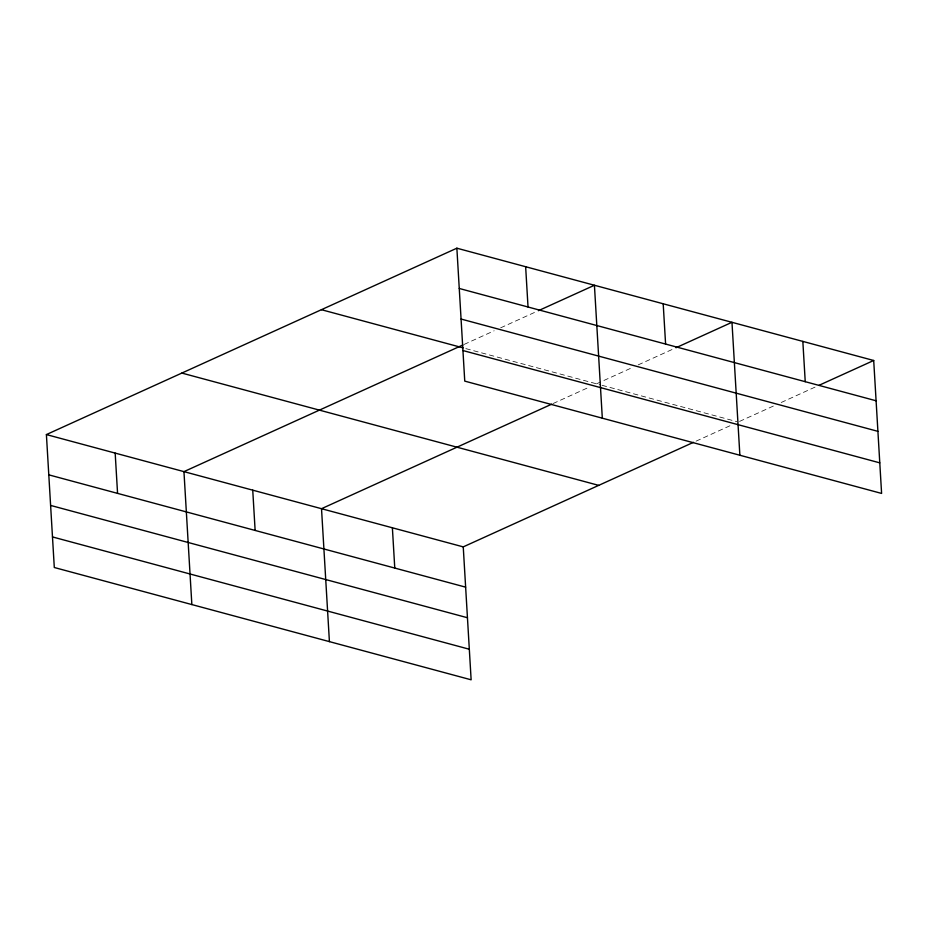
<?xml version="1.0" encoding="UTF-8"?>
<svg xmlns="http://www.w3.org/2000/svg" width="928" height="928" viewBox="0 0 928 928"><rect width="100%" height="100%" fill="white"/><g stroke="black" fill="none" stroke-linecap="round" stroke-linejoin="round"><path stroke-width="0.7" stroke-dasharray="4.64 3.48" d="M464.174 344.392L494.137 330.786M500.644 327.828L537.115 311.274M553.076 403.541L588.63 387.405M596.518 383.821L631.69 367.848M638.197 364.89L674.668 348.336M696.116 441.136L732.981 424.398M739.558 421.405L773.418 406.035M781.225 402.485L816.396 386.512M465.844 348.615L600.694 384.946M602.086 385.317L736.855 421.625"/><path stroke-width="1.39" d="M693.483 442.331L463.246 546.882L471.134 679.806L54.3 567.507L46.4 434.571L456.866 248.194L873.7 360.493L881.6 493.429L464.754 381.118L456.866 248.194M462.875 344.984L183.953 471.633L191.852 604.569M538.414 310.683L594.419 285.256L602.318 418.18M551.766 404.144L321.517 508.695L329.417 641.631M675.967 347.745L731.972 322.306L739.871 455.242M818.995 385.329L873.7 360.493M459.256 288.469L876.09 400.78M461.077 319.046L877.911 431.346M321.413 309.697L463.095 347.872M462.944 350.54L879.779 462.852M181.853 373.068L598.688 485.367M46.4 434.571L463.246 546.882M48.79 474.846L465.636 587.157M50.611 505.424L467.445 617.735M52.478 536.929L469.324 649.24M802.836 341.4L805.237 381.686M663.195 303.781L665.596 344.056M525.642 266.719L528.032 306.994M392.382 527.788L394.771 568.064M252.741 490.158L255.13 530.445M115.176 453.108L117.566 493.383"/></g></svg>
